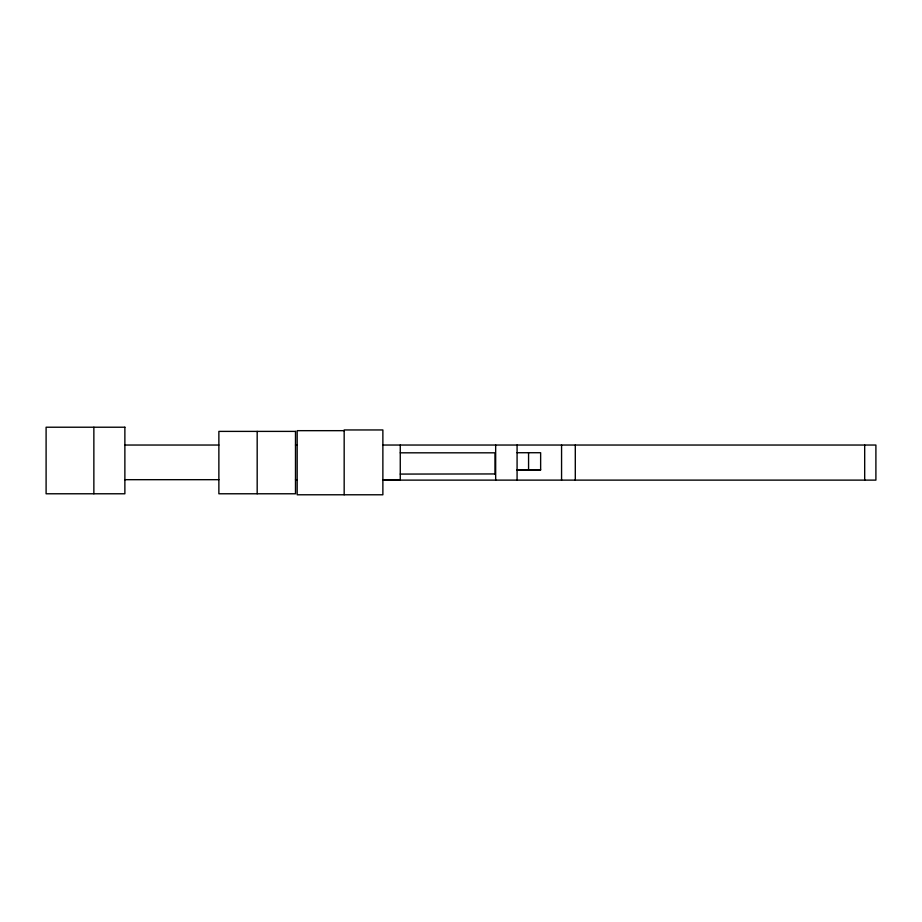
<?xml version="1.0" encoding="UTF-8"?>
<svg xmlns="http://www.w3.org/2000/svg" width="922" height="922" viewBox="0 0 922 922"><rect width="100%" height="100%" fill="white"/><g stroke="black" fill="none" stroke-linecap="round" stroke-linejoin="round"><path stroke-width="1.38" d="M517.081 452.725L540.638 452.725L540.638 469.851L517.081 470.116L523.385 469.851M517.081 470.116L528.571 469.851M528.306 470.036L540.638 469.851L522.82 469.851M344.171 430.666L297.172 430.666L297.172 494.78L382.872 494.78L382.872 429.952L344.171 429.952L344.171 494.78M124.873 445.038L218.871 445.038M295.489 445.038L297.172 445.038M382.872 445.038L875.9 445.038L875.9 480.12L382.872 480.12M400.263 452.817L494.987 452.817L494.987 474.081M400.263 474.081L494.987 473.943M124.873 479.682L218.871 479.682M295.489 479.682L297.172 479.682M382.872 479.682L400.263 479.682M864.686 445.038L864.686 480.12M575.293 445.038L575.293 480.12M561.567 445.038L561.567 480.12M528.571 452.725L528.571 470.116M517.081 445.038L517.081 480.12M495.667 445.038L495.667 480.12M400.263 445.038L400.263 480.12M257.18 431.392L257.18 493.777M93.86 427.22L93.86 493.777M124.873 427.22L46.1 427.22L46.1 493.777L124.873 493.777L124.873 427.22M295.489 431.392L218.871 431.392L218.871 493.777L295.489 493.777L295.489 431.392"/></g></svg>
